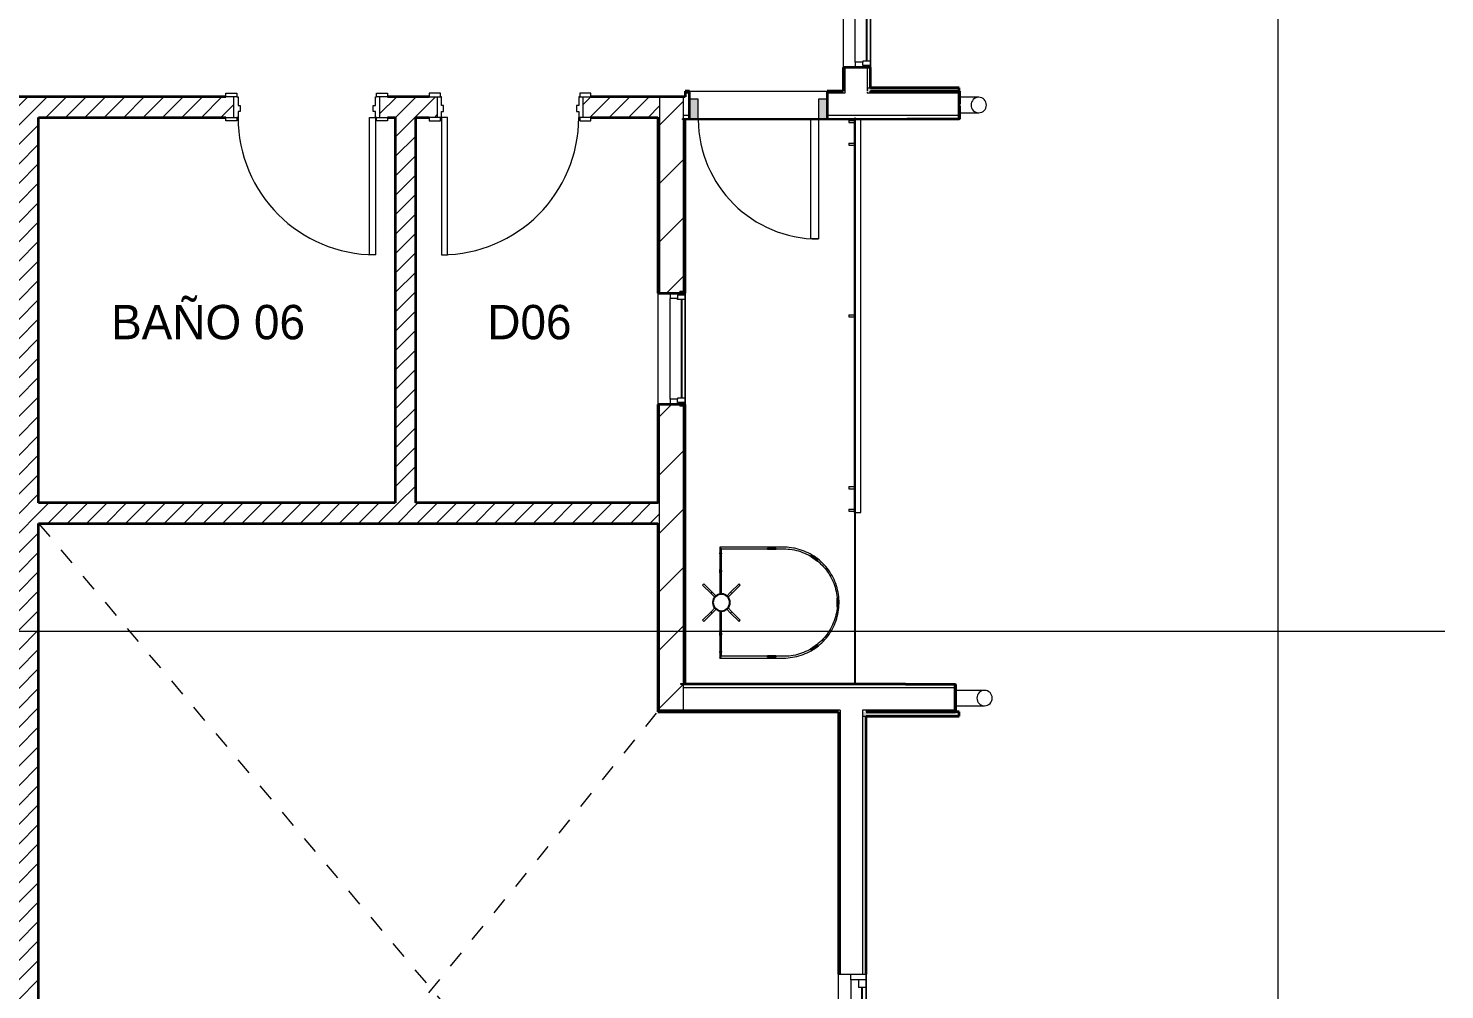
# Model space of a CAD drawing. Header units: metres. Extents: x -3 to 175, y -5 to 18.
# Drawn here: x 158.76 to 167.01, y 3.84 to 9.44 of the extents above; entities that cross this region are included whole.
import ezdxf

# ---------------------------------------------------------------- set-up
doc = ezdxf.new("R2010")
doc.units = ezdxf.units.M
doc.linetypes.add('Demolished', pattern=[0.0048, 0.0032, -0.0016])
for name, color, linetype, lineweight in [('A-DETL-DEMO', 7, 'Demolished', 9), ('A-DOOR', 7, 'Continuous', 9), ('A-DOOR-FRAM', 7, 'Continuous', 18), ('A-FLOR-HRAL', 7, 'Continuous', 9), ('A-GENM', 7, 'Continuous', 9), ('A-GLAZ', 7, 'Continuous', 9), ('A-WALL', 7, 'Continuous', 9), ('A-WALL-PATT', 7, 'Continuous', 35), ('G-ANNO-SYMB', 7, 'Continuous', 9), ('G-ANNO-TEXT', 7, 'Continuous', 9), ('I-WALL', 7, 'Continuous', 9), ('P-PIPE', 7, 'Continuous', 9)]:
    doc.layers.add(name, color=color, linetype=linetype, lineweight=lineweight)
doc.styles.add('Century Gothic_1', font='GOTHIC.TTF', dxfattribs={"height": 0.2})
pattern_1 = [(45, (150.84138, 0), (-0.05656854, 0.05656854), [])]

# ---------------------------------------------------------------- blocks, each defined once
blk = doc.blocks.new('M_Corniza Generica - Blanco-2489516-N-Hab-02')
at = {"layer": 'A-GENM', "true_color": 0xc0c0c0}
blk.add_hatch(color=9, dxfattribs=at).paths.add_polyline_path([(13.3434, 8.915), (13.3428, 8.995), (13.3434, 9.0046), (13.3434, 9.075), (13.3384, 9.075), (13.3384, 8.915)])
at = {"layer": 'A-GENM', "lineweight": 25}
for p, q in [((13.3434, 9.075), (13.3384, 9.075)), ((13.3384, 9.075), (13.3384, 8.915)), ((13.3434, 9.0001), (13.3434, 9.075)), ((13.3384, 8.915), (13.3434, 8.915)), ((13.3434, 8.915), (13.3434, 8.9898))]:
    blk.add_line(p, q, dxfattribs=at)
blk = doc.blocks.new('M_Corniza Generica - Blanco-V223-N-Hab-02')
at = {"layer": 'A-GENM', "true_color": 0xc0c0c0}
blk.add_hatch(color=9, dxfattribs=at).paths.add_polyline_path([(13.3204, 5.4605), (13.3204, 5.6205), (13.3154, 5.6205), (13.3154, 5.4605)])
at = {"layer": 'A-GENM', "lineweight": 25}
for p, q in [((13.3204, 5.6205), (13.3154, 5.6205)), ((13.3154, 5.6205), (13.3154, 5.4605)), ((13.3204, 5.4605), (13.3204, 5.6205)), ((13.3154, 5.4605), (13.3204, 5.4605))]:
    blk.add_line(p, q, dxfattribs=at)
blk = doc.blocks.new('Railing - 50 x 12mm-2506619-N-Hab-02')
at = {"layer": 'A-FLOR-HRAL'}
for p, q in [((-0.025, -0.006), (-0.025, 0.006)), ((-0.025, 0.006), (0.005, 0.006)), ((-0.025, -0.006), (0.005, -0.006))]:
    blk.add_line(p, q, dxfattribs=at)
blk = doc.blocks.new('Railing - 50 x 12mm-V225-N-Hab-02')
at = {"layer": 'A-FLOR-HRAL'}
for p, q in [((-0.025, -0.006), (-0.025, 0.006)), ((-0.025, 0.006), (0.005, 0.006)), ((-0.025, -0.006), (0.005, -0.006))]:
    blk.add_line(p, q, dxfattribs=at)
blk = doc.blocks.new('Railing - 50 x 12mm-V226-N-Hab-02')
at = {"layer": 'A-FLOR-HRAL'}
for p, q in [((-0.025, -0.006), (-0.025, 0.006)), ((-0.025, 0.006), (0.005, 0.006)), ((-0.025, -0.006), (0.005, -0.006))]:
    blk.add_line(p, q, dxfattribs=at)
blk = doc.blocks.new('Railing - Railing-2506528-N-Hab-02')
at = {"layer": 'A-FLOR-HRAL'}
for p, q in [((12.7259, 8.91), (12.7259, 6.6224)), ((12.7659, 6.6224), (12.7659, 8.91)), ((12.7259, 6.6224), (12.7284, 6.6224)), ((12.7333, 6.6224), (12.7659, 6.6224))]:
    blk.add_line(p, q, dxfattribs=at)
at = {"extrusion": (0, 0, -1), "zscale": -1, "rotation": 180}
for name, p in [('Railing - 50 x 12mm-V225-N-Hab-02', (-12.7209, 8.8985)), ('Railing - 50 x 12mm-V225-N-Hab-02', (-12.7209, 8.7667)), ('Railing - 50 x 12mm-V225-N-Hab-02', (-12.7209, 7.7667)), ('Railing - 50 x 12mm-V226-N-Hab-02', (-12.7209, 6.7667)), ('Railing - 50 x 12mm-2506619-N-Hab-02', (-12.7209, 6.6349))]:
    blk.add_blockref(name, p, dxfattribs=at)
blk = doc.blocks.new('M_Corniza Generica - Blanco-2505425-N-Hab-02')
at = {"layer": 'A-GENM'}
for p, q in [((12.7335, 8.9189), (12.7285, 8.9189)), ((12.7285, 8.9189), (12.7285, 8.915)), ((12.7335, 8.915), (12.7335, 8.9189)), ((12.7285, 8.91), (12.7285, 5.6289)), ((12.7335, 5.6289), (12.7335, 8.91)), ((12.7285, 5.6289), (12.7335, 5.6289))]:
    blk.add_line(p, q, dxfattribs=at)
blk = doc.blocks.new('M_Corniza Generica - Blanco-2509240-N-Hab-02')
at = {"layer": 'A-GENM'}
for p, q in [((11.7168, 5.621), (11.7168, 5.626)), ((11.7168, 5.626), (11.7324, 5.626)), ((11.7324, 5.621), (11.7168, 5.621)), ((11.7324, 5.626), (11.7324, 5.621)), ((13.0253, 5.626), (11.7324, 5.626)), ((11.7324, 5.621), (13.0253, 5.621)), ((13.0253, 5.621), (13.0253, 5.626))]:
    blk.add_line(p, q, dxfattribs=at)
blk = doc.blocks.new('M_Corniza Generica - Blanco-V227-N-Hab-02')
at = {"layer": 'A-GENM'}
for p, q in [((11.7261, 8.91), (11.7261, 8.915)), ((11.7418, 8.915), (11.7261, 8.915)), ((13.0346, 8.915), (11.7418, 8.915)), ((11.7418, 8.915), (11.7418, 8.91)), ((13.0346, 8.91), (13.0346, 8.915)), ((11.7418, 8.91), (11.7261, 8.91)), ((11.7418, 8.91), (13.0346, 8.91))]:
    blk.add_line(p, q, dxfattribs=at)
blk = doc.blocks.new('M_Ventana Ponton - 650 x 1500 mm-2529117-N-Hab-02')
at = {"layer": 'A-GLAZ'}
for p, q in [((0.325, 0.08), (-0.325, 0.08)), ((-0.29325, 0.0089), (0.29325, 0.0089)), ((-0.325, -0.08), (0.325, -0.08)), ((0.2869, -0.08), (-0.2869, -0.08))]:
    blk.add_line(p, q, dxfattribs=at)
at = {"layer": 'A-GLAZ', "lineweight": 18}
for p, q in [((-0.29325, 0.0089), (-0.325, 0.0089)), ((-0.29325, -0.03555), (-0.29325, 0.0089)), ((0.325, 0.0089), (0.29325, 0.0089)), ((0.29325, -0.03555), (0.29325, 0.0089)), ((-0.2869, -0.08), (-0.325, -0.08)), ((-0.3123, -0.08), (-0.3123, -0.03555)), ((-0.3123, -0.03555), (-0.29325, -0.03555)), ((-0.2869, -0.03555), (-0.29325, -0.03555)), ((-0.2869, -0.08), (-0.2869, -0.03555)), ((0.2869, -0.03555), (0.29325, -0.03555)), ((0.2869, -0.08), (0.2869, -0.03555)), ((0.325, -0.08), (0.2869, -0.08)), ((0.3123, -0.03555), (0.29325, -0.03555)), ((0.3123, -0.08), (0.3123, -0.03555))]:
    blk.add_line(p, q, dxfattribs=at)
at = {"layer": 'A-GLAZ', "lineweight": 25}
blk.add_line((0.2869, -0.057775), (-0.2869, -0.057775), dxfattribs=at)
blk = doc.blocks.new('M_Window-Double-Hung-Double - 1500 x 1800-2536811-N-Hab-02')
at = {"layer": 'A-GLAZ'}
for p, q in [((-0.75, 0.08), (0.75, 0.08)), ((0.7182, 0.0089), (-0.7183, 0.0089)), ((0.75, -0.08), (-0.75, -0.08)), ((-0.6738, -0.08), (-0.0302, -0.08)), ((0.0302, -0.08), (0.6738, -0.08))]:
    blk.add_line(p, q, dxfattribs=at)
at = {"layer": 'A-GLAZ', "lineweight": 18}
for p, q in [((-0.75, -0.08), (-0.75, 0.08)), ((-0.75, 0.0089), (-0.7183, 0.0089)), ((-0.7183, -0.08), (-0.7183, 0.0089)), ((0.7182, 0.0089), (0.75, 0.0089)), ((0.7182, -0.08), (0.7182, 0.0089)), ((0.75, 0.08), (0.75, -0.08)), ((-0.75, -0.08), (-0.6738, -0.08)), ((-0.7183, -0.0356), (-0.6738, -0.0356)), ((-0.6738, -0.08), (-0.6738, -0.0356)), ((0.0302, -0.0356), (-0.0302, -0.0356)), ((-0.0302, -0.0356), (-0.0302, -0.08)), ((-0.0302, -0.08), (0.0302, -0.08)), ((0.0302, -0.08), (0.0302, -0.0356)), ((0.6738, -0.08), (0.6738, -0.0356)), ((0.7182, -0.0356), (0.6738, -0.0356)), ((0.6738, -0.08), (0.75, -0.08))]:
    blk.add_line(p, q, dxfattribs=at)
at = {"layer": 'A-GLAZ', "lineweight": 25}
for p, q in [((-0.6738, -0.0578), (-0.0302, -0.0578)), ((0.0302, -0.0578), (0.6738, -0.0578))]:
    blk.add_line(p, q, dxfattribs=at)
blk = doc.blocks.new('M_Ventana Ponton - 650 x 1500 mm-2539930-N-Hab-02')
at = {"layer": 'A-GLAZ'}
for p, q in [((0.325, 0.08), (-0.325, 0.08)), ((-0.29325, 0.0089), (0.29325, 0.0089)), ((-0.325, -0.08), (0.325, -0.08)), ((0.2869, -0.08), (-0.2869, -0.08))]:
    blk.add_line(p, q, dxfattribs=at)
at = {"layer": 'A-GLAZ', "lineweight": 18}
for p, q in [((-0.29325, 0.0089), (-0.325, 0.0089)), ((-0.29325, -0.03555), (-0.29325, 0.0089)), ((0.325, 0.0089), (0.29325, 0.0089)), ((0.29325, -0.03555), (0.29325, 0.0089)), ((-0.2869, -0.08), (-0.325, -0.08)), ((-0.3123, -0.08), (-0.3123, -0.03555)), ((-0.3123, -0.03555), (-0.29325, -0.03555)), ((-0.2869, -0.03555), (-0.29325, -0.03555)), ((-0.2869, -0.08), (-0.2869, -0.03555)), ((0.2869, -0.03555), (0.29325, -0.03555)), ((0.2869, -0.08), (0.2869, -0.03555)), ((0.325, -0.08), (0.2869, -0.08)), ((0.3123, -0.03555), (0.29325, -0.03555)), ((0.3123, -0.08), (0.3123, -0.03555))]:
    blk.add_line(p, q, dxfattribs=at)
at = {"layer": 'A-GLAZ', "lineweight": 25}
blk.add_line((0.2869, -0.057775), (-0.2869, -0.057775), dxfattribs=at)
blk = doc.blocks.new('FCA_N_Puerta de alumnio_Banos - FCA_N_Puerta de aluminio_700 X 1900 mm-2586110-N-Hab-02')
at = {"layer": 'A-DOOR', "true_color": 0xc0c0c0}
h = blk.add_hatch(color=9, dxfattribs=at)
h.paths.add_polyline_path([(-0.4008, 0.08), (-0.4008, -0.0343), (-0.35, -0.0343), (-0.35, 0.08), (-0.36193, 0.08)])
h.paths.add_polyline_path([(0.4008, 0.08), (0.35, 0.08), (0.35, -0.0343), (0.4008, -0.0343), (0.4008, 0.06)])
at = {"layer": 'A-DOOR', "lineweight": 18}
for p, q in [((-0.35, 0.78), (-0.30555, 0.78)), ((-0.35, 0.085), (-0.35, 0.78)), ((-0.30555, 0.78), (-0.30555, 0.085))]:
    blk.add_line(p, q, dxfattribs=at)
at = {"layer": 'A-DOOR'}
blk.add_arc((-0.35, 0.08), 0.7, 0.410943, 90, dxfattribs=at)
at = {"layer": 'A-DOOR-FRAM'}
for p, q in [((-0.35, -0.0343), (-0.35, 0.08)), ((0.35, 0.08), (0.35, -0.0343)), ((-0.4008, -0.0343), (-0.35, -0.0343)), ((0.35, -0.0343), (0.4008, -0.0343))]:
    blk.add_line(p, q, dxfattribs=at)
blk = doc.blocks.new('M_Escalera acceso cubierta - M_Escalera acceso cubierta-2778226-N-Hab-02')
at = {"layer": 'A-GENM'}
for p, q in [((-0.1025, 0.1095), (-0.1095, 0.1025)), ((-0.0607, 0.0536), (-0.1095, 0.1025)), ((-0.1025, 0.1095), (-0.0536, 0.0607)), ((0.0536, 0.0607), (0.1025, 0.1095)), ((0.1095, 0.1025), (0.0607, 0.0536)), ((0.1095, 0.1025), (0.1025, 0.1095)), ((-0.1839, 0.01), (-0.3228, 0.01)), ((-0.3228, 0.01), (-0.3228, -0.3624)), ((-0.1839, 0.01), (-0.2667, 0.01)), ((-0.0493, 0.01), (-0.183, 0.01)), ((-0.0607, 0.0536), (-0.0536, 0.0607)), ((-0.0384, 0.0313), (-0.0607, 0.0536)), ((-0.0536, 0.0607), (-0.0313, 0.0384)), ((-0.0313, 0.0384), (-0.0384, 0.0313)), ((0.0313, 0.0384), (0.0536, 0.0607)), ((0.0384, 0.0313), (0.0313, 0.0384)), ((0.0607, 0.0536), (0.0384, 0.0313)), ((0.183, 0.01), (0.0493, 0.01)), ((0.0536, 0.0607), (0.0607, 0.0536)), ((0.2667, 0.01), (0.1839, 0.01)), ((0.3228, 0.01), (0.1839, 0.01)), ((0.3228, -0.3624), (0.3228, 0.01)), ((-0.3128, 0), (-0.1839, 0)), ((-0.3128, -0.2676), (-0.3128, 0)), ((-0.2667, 0), (-0.1839, 0)), ((-0.183, 0), (-0.0493, 0)), ((-0.1095, -0.1025), (-0.0607, -0.0536)), ((-0.0536, -0.0607), (-0.1025, -0.1095)), ((-0.0607, -0.0536), (-0.0384, -0.0313)), ((-0.0536, -0.0607), (-0.0607, -0.0536)), ((-0.0313, -0.0384), (-0.0536, -0.0607)), ((-0.0384, -0.0313), (-0.0313, -0.0384)), ((0.0313, -0.0384), (0.0384, -0.0313)), ((0.0536, -0.0607), (0.0313, -0.0384)), ((0.0384, -0.0313), (0.0607, -0.0536)), ((0.0493, 0), (0.183, 0)), ((0.0607, -0.0536), (0.0536, -0.0607)), ((0.1025, -0.1095), (0.0536, -0.0607)), ((0.0607, -0.0536), (0.1095, -0.1025)), ((0.1839, 0), (0.2667, 0)), ((0.1839, 0), (0.3128, 0)), ((0.3128, 0), (0.3128, -0.2676)), ((-0.1095, -0.1025), (-0.1025, -0.1095)), ((0.1025, -0.1095), (0.1095, -0.1025)), ((-0.3128, -0.3624), (-0.3128, -0.3176)), ((0.3128, -0.3176), (0.3128, -0.3624)), ((0.1203, -0.6511), (0.1191, -0.6516)), ((0.1203, -0.6511), (0.1191, -0.6516)), ((0.1203, -0.6511), (0.1191, -0.6516)), ((0.1203, -0.6511), (0.1191, -0.6516))]:
    blk.add_line(p, q, dxfattribs=at)
at = {"layer": 'A-GENM', "lineweight": 25}
for p, q in [((-0.3178, -0.2676), (-0.3178, -0.3176)), ((-0.3128, -0.2676), (-0.3178, -0.2676)), ((-0.3178, -0.3176), (-0.3128, -0.3176)), ((-0.3128, -0.3176), (-0.3128, -0.2676)), ((0.3178, -0.2676), (0.3128, -0.2676)), ((0.3128, -0.2676), (0.3128, -0.3176)), ((0.3128, -0.3176), (0.3178, -0.3176)), ((0.3178, -0.3176), (0.3178, -0.2676)), ((-0.2708, -0.5181), (-0.2749, -0.521)), ((-0.2749, -0.521), (-0.2463, -0.5621)), ((-0.2422, -0.5592), (-0.2708, -0.5181)), ((-0.2463, -0.5621), (-0.2422, -0.5592)), ((0.2708, -0.5181), (0.2422, -0.5592)), ((0.2422, -0.5592), (0.2463, -0.5621)), ((0.2463, -0.5621), (0.2749, -0.521)), ((0.2749, -0.521), (0.2708, -0.5181)), ((0.025, -0.6744), (-0.025, -0.6744)), ((-0.025, -0.6744), (-0.025, -0.6794)), ((-0.025, -0.6794), (0.025, -0.6794)), ((0.025, -0.6794), (0.025, -0.6744))]:
    blk.add_line(p, q, dxfattribs=at)
at = {"layer": 'A-GENM', "flags": 128}
for points in [[(-0.2912, 0.005), (-0.2912, 0.0052), (-0.2912, 0.0054), (-0.2912, 0.0056), (-0.2912, 0.0058), (-0.2911, 0.006), (-0.2911, 0.0062), (-0.291, 0.0064), (-0.291, 0.0066), (-0.2909, 0.0068), (-0.2908, 0.0069), (-0.2908, 0.0071), (-0.2907, 0.0073), (-0.2906, 0.0075), (-0.2905, 0.0077), (-0.2904, 0.0078), (-0.2903, 0.008), (-0.2901, 0.0081), (-0.29, 0.0083), (-0.2899, 0.0084), (-0.2897, 0.0086), (-0.2896, 0.0087), (-0.2894, 0.0089), (-0.2893, 0.009), (-0.2891, 0.0091), (-0.2889, 0.0092), (-0.2888, 0.0093), (-0.2886, 0.0094), (-0.2884, 0.0095), (-0.2882, 0.0096), (-0.2881, 0.0097), (-0.2879, 0.0097), (-0.2877, 0.0098), (-0.2875, 0.0098), (-0.2873, 0.0099), (-0.2871, 0.0099), (-0.2869, 0.01), (-0.2867, 0.01), (-0.2865, 0.01), (-0.2863, 0.01), (-0.2862, 0.01)], [(-0.2862, 0), (-0.2864, 0), (-0.2866, 0), (-0.2868, 0), (-0.287, 0.0001), (-0.2872, 0.0001), (-0.2874, 0.0001), (-0.2876, 0.0002), (-0.2878, 0.0003), (-0.288, 0.0003), (-0.2882, 0.0004), (-0.2884, 0.0005), (-0.2886, 0.0006), (-0.2887, 0.0007), (-0.2889, 0.0008), (-0.2891, 0.0009), (-0.2892, 0.001), (-0.2894, 0.0011), (-0.2895, 0.0012), (-0.2897, 0.0014), (-0.2898, 0.0015), (-0.29, 0.0017), (-0.2901, 0.0018), (-0.2902, 0.002), (-0.2903, 0.0021), (-0.2904, 0.0023), (-0.2906, 0.0025), (-0.2907, 0.0026), (-0.2907, 0.0028), (-0.2908, 0.003), (-0.2909, 0.0032), (-0.291, 0.0034), (-0.291, 0.0036), (-0.2911, 0.0038), (-0.2911, 0.004), (-0.2912, 0.0042), (-0.2912, 0.0043), (-0.2912, 0.0045), (-0.2912, 0.0047), (-0.2912, 0.0049), (-0.2912, 0.005)], [(-0.2667, 0.01), (-0.2675, 0.01), (-0.2683, 0.01), (-0.269, 0.01), (-0.2698, 0.01), (-0.2706, 0.01), (-0.2713, 0.01), (-0.2721, 0.01), (-0.2728, 0.01), (-0.2736, 0.01), (-0.2743, 0.01), (-0.275, 0.01), (-0.2757, 0.01), (-0.2764, 0.01), (-0.2771, 0.01), (-0.2777, 0.01), (-0.2784, 0.01), (-0.279, 0.01), (-0.2796, 0.01), (-0.2802, 0.01), (-0.2807, 0.01), (-0.2813, 0.01), (-0.2818, 0.01), (-0.2822, 0.01), (-0.2827, 0.01), (-0.2831, 0.01), (-0.2836, 0.01), (-0.2839, 0.01), (-0.2843, 0.01), (-0.2846, 0.01), (-0.2849, 0.01), (-0.2852, 0.01), (-0.2854, 0.01), (-0.2856, 0.01), (-0.2858, 0.01), (-0.286, 0.01), (-0.2861, 0.01), (-0.2862, 0.01), (-0.2862, 0.01), (-0.2862, 0.01)], [(-0.2862, 0.01), (-0.2862, 0.01), (-0.2862, 0.01), (-0.2861, 0.01), (-0.286, 0.01), (-0.2859, 0.01), (-0.2857, 0.01), (-0.2855, 0.01), (-0.2852, 0.01), (-0.285, 0.01), (-0.2847, 0.01), (-0.2844, 0.01)], [(0.2862, 0.01), (0.2862, 0.01), (0.2862, 0.01), (0.2861, 0.01), (0.286, 0.01), (0.2859, 0.01), (0.2857, 0.01), (0.2855, 0.01), (0.2852, 0.01), (0.285, 0.01), (0.2847, 0.01), (0.2844, 0.01), (0.284, 0.01), (0.2837, 0.01), (0.2833, 0.01), (0.2828, 0.01), (0.2824, 0.01), (0.2819, 0.01), (0.2814, 0.01), (0.2809, 0.01), (0.2803, 0.01), (0.2797, 0.01), (0.2791, 0.01), (0.2785, 0.01), (0.2779, 0.01), (0.2773, 0.01), (0.2766, 0.01), (0.2759, 0.01), (0.2752, 0.01), (0.2745, 0.01), (0.2738, 0.01), (0.273, 0.01), (0.2723, 0.01), (0.2715, 0.01), (0.2708, 0.01), (0.27, 0.01), (0.2692, 0.01), (0.2685, 0.01), (0.2677, 0.01), (0.2669, 0.01), (0.2667, 0.01)], [(0.2846, 0.01), (0.2849, 0.01), (0.2852, 0.01), (0.2854, 0.01), (0.2856, 0.01), (0.2858, 0.01), (0.286, 0.01), (0.2861, 0.01), (0.2862, 0.01), (0.2862, 0.01), (0.2862, 0.01)], [(0.2862, 0.01), (0.2864, 0.01), (0.2866, 0.01), (0.2868, 0.01), (0.287, 0.0099), (0.2872, 0.0099), (0.2874, 0.0099), (0.2876, 0.0098), (0.2878, 0.0097), (0.288, 0.0097), (0.2882, 0.0096), (0.2884, 0.0095), (0.2886, 0.0094), (0.2887, 0.0093), (0.2889, 0.0092), (0.2891, 0.0091), (0.2892, 0.009), (0.2894, 0.0089), (0.2895, 0.0088), (0.2897, 0.0086), (0.2898, 0.0085), (0.29, 0.0083), (0.2901, 0.0082), (0.2902, 0.008), (0.2903, 0.0079), (0.2904, 0.0077), (0.2906, 0.0075), (0.2907, 0.0074), (0.2907, 0.0072), (0.2908, 0.007), (0.2909, 0.0068), (0.291, 0.0066), (0.291, 0.0064), (0.2911, 0.0062), (0.2911, 0.006), (0.2912, 0.0058), (0.2912, 0.0057), (0.2912, 0.0055), (0.2912, 0.0053), (0.2912, 0.0051), (0.2912, 0.005)], [(0.2912, 0.005), (0.2912, 0.0048), (0.2912, 0.0046), (0.2912, 0.0044), (0.2912, 0.0042), (0.2911, 0.004), (0.2911, 0.0038), (0.291, 0.0036), (0.291, 0.0034), (0.2909, 0.0032), (0.2908, 0.0031), (0.2908, 0.0029), (0.2907, 0.0027), (0.2906, 0.0025), (0.2905, 0.0023), (0.2904, 0.0022), (0.2903, 0.002), (0.2901, 0.0019), (0.29, 0.0017), (0.2899, 0.0016), (0.2897, 0.0014), (0.2896, 0.0013), (0.2894, 0.0011), (0.2893, 0.001), (0.2891, 0.0009), (0.2889, 0.0008), (0.2888, 0.0007), (0.2886, 0.0006), (0.2884, 0.0005), (0.2882, 0.0004), (0.2881, 0.0003), (0.2879, 0.0003), (0.2877, 0.0002), (0.2875, 0.0002), (0.2873, 0.0001), (0.2871, 0.0001), (0.2869, 0), (0.2867, 0), (0.2865, 0), (0.2863, 0), (0.2862, 0)], [(-0.2846, 0), (-0.2849, 0), (-0.2852, 0), (-0.2854, 0), (-0.2856, 0), (-0.2858, 0), (-0.286, 0), (-0.2861, 0), (-0.2862, 0), (-0.2862, 0), (-0.2862, 0)], [(-0.2862, 0), (-0.2862, 0), (-0.2862, 0), (-0.2861, 0), (-0.286, 0), (-0.2859, 0), (-0.2857, 0), (-0.2855, 0), (-0.2852, 0), (-0.285, 0), (-0.2847, 0), (-0.2844, 0), (-0.284, 0), (-0.2837, 0), (-0.2833, 0), (-0.2828, 0), (-0.2824, 0), (-0.2819, 0), (-0.2814, 0), (-0.2809, 0), (-0.2803, 0), (-0.2797, 0), (-0.2791, 0), (-0.2785, 0), (-0.2779, 0), (-0.2773, 0), (-0.2766, 0), (-0.2759, 0), (-0.2752, 0), (-0.2745, 0), (-0.2738, 0), (-0.273, 0), (-0.2723, 0), (-0.2715, 0), (-0.2708, 0), (-0.27, 0), (-0.2692, 0), (-0.2685, 0), (-0.2677, 0), (-0.2669, 0), (-0.2667, 0)], [(0.2667, 0), (0.2675, 0), (0.2683, 0), (0.269, 0), (0.2698, 0), (0.2706, 0), (0.2713, 0), (0.2721, 0), (0.2728, 0), (0.2736, 0), (0.2743, 0), (0.275, 0), (0.2757, 0), (0.2764, 0), (0.2771, 0), (0.2777, 0), (0.2784, 0), (0.279, 0), (0.2796, 0), (0.2802, 0), (0.2807, 0), (0.2813, 0), (0.2818, 0), (0.2822, 0), (0.2827, 0), (0.2831, 0), (0.2836, 0), (0.2839, 0), (0.2843, 0), (0.2846, 0), (0.2849, 0), (0.2852, 0), (0.2854, 0), (0.2856, 0), (0.2858, 0), (0.286, 0), (0.2861, 0), (0.2862, 0), (0.2862, 0), (0.2862, 0)], [(0.2862, 0), (0.2862, 0), (0.2862, 0), (0.2861, 0), (0.286, 0), (0.2859, 0), (0.2857, 0), (0.2855, 0), (0.2852, 0), (0.285, 0), (0.2847, 0), (0.2844, 0)], [(-0.3228, -0.3624), (-0.3226, -0.3753), (-0.3218, -0.3882), (-0.3205, -0.401), (-0.3187, -0.4138), (-0.3164, -0.4265), (-0.3136, -0.4391), (-0.3102, -0.4516), (-0.3064, -0.4639), (-0.3021, -0.4761), (-0.2973, -0.4881), (-0.2921, -0.4999), (-0.2863, -0.5115), (-0.2802, -0.5228), (-0.2735, -0.5339), (-0.2687, -0.5412)], [(-0.3228, -0.3624), (-0.3226, -0.3753), (-0.3218, -0.3882), (-0.3205, -0.401), (-0.3187, -0.4138), (-0.3164, -0.4265), (-0.3136, -0.4391), (-0.3102, -0.4516), (-0.3064, -0.4639), (-0.3021, -0.4761), (-0.2973, -0.4881), (-0.2921, -0.4999), (-0.2863, -0.5115), (-0.2802, -0.5228), (-0.2735, -0.5339), (-0.2687, -0.5412)], [(-0.3228, -0.3624), (-0.3226, -0.3753), (-0.3218, -0.3882), (-0.3205, -0.401), (-0.3187, -0.4138), (-0.3164, -0.4265), (-0.3136, -0.4391), (-0.3102, -0.4516), (-0.3064, -0.4639), (-0.3021, -0.4761), (-0.2973, -0.4881), (-0.2921, -0.4999), (-0.2863, -0.5115), (-0.2802, -0.5228), (-0.2735, -0.5339), (-0.2687, -0.5412)], [(-0.3228, -0.3624), (-0.3226, -0.3753), (-0.3218, -0.3882), (-0.3205, -0.401), (-0.3187, -0.4138), (-0.3164, -0.4265), (-0.3136, -0.4391), (-0.3102, -0.4516), (-0.3064, -0.4639), (-0.3021, -0.4761), (-0.2973, -0.4881), (-0.2921, -0.4999), (-0.2863, -0.5115), (-0.2802, -0.5228), (-0.2735, -0.5339), (-0.2687, -0.5412)], [(-0.3228, -0.3624), (-0.3226, -0.3753), (-0.3218, -0.3882), (-0.3205, -0.401), (-0.3187, -0.4138), (-0.3164, -0.4265), (-0.3136, -0.4391), (-0.3102, -0.4516), (-0.3064, -0.4639), (-0.3021, -0.4761), (-0.2973, -0.4881), (-0.2921, -0.4999), (-0.2863, -0.5115), (-0.2802, -0.5228), (-0.2735, -0.5339), (-0.2664, -0.5447), (-0.2589, -0.5552), (-0.251, -0.5654), (-0.2427, -0.5753), (-0.234, -0.5848), (-0.2249, -0.594), (-0.2155, -0.6028), (-0.2057, -0.6112), (-0.1956, -0.6192), (-0.1851, -0.6269), (-0.1744, -0.634), (-0.1634, -0.6408), (-0.1522, -0.6471), (-0.1406, -0.653), (-0.1289, -0.6584), (-0.117, -0.6633), (-0.1049, -0.6677), (-0.0926, -0.6717), (-0.0801, -0.6751), (-0.0675, -0.6781), (-0.0549, -0.6805), (-0.0421, -0.6825), (-0.0293, -0.6839), (-0.0164, -0.6848), (-0.0035, -0.6852), (0.0094, -0.6851), (0.0223, -0.6844), (0.0352, -0.6833), (0.048, -0.6816), (0.0607, -0.6795), (0.0733, -0.6768), (0.0859, -0.6736), (0.0982, -0.6699), (0.1105, -0.6657), (0.1225, -0.6611), (0.1343, -0.6559), (0.146, -0.6503), (0.1574, -0.6443), (0.1685, -0.6377), (0.1794, -0.6308), (0.19, -0.6234), (0.2003, -0.6156), (0.2102, -0.6074), (0.2199, -0.5988), (0.2291, -0.5898), (0.238, -0.5805), (0.2466, -0.5708), (0.2547, -0.5607), (0.2624, -0.5504), (0.2697, -0.5397), (0.2766, -0.5288), (0.2831, -0.5176), (0.289, -0.5062), (0.2946, -0.4945), (0.2996, -0.4826), (0.3042, -0.4705), (0.3083, -0.4583), (0.3118, -0.4459), (0.3149, -0.4333), (0.3175, -0.4207), (0.3196, -0.408), (0.3212, -0.3951), (0.3222, -0.3823), (0.3227, -0.3694), (0.3228, -0.3624)], [(-0.2711, -0.5184), (-0.2743, -0.5128), (-0.2801, -0.5017), (-0.2854, -0.4904), (-0.2903, -0.4789), (-0.2947, -0.4672), (-0.2987, -0.4553), (-0.3022, -0.4433), (-0.3052, -0.4312), (-0.3077, -0.4189), (-0.3097, -0.4065), (-0.3112, -0.3941), (-0.3122, -0.3817), (-0.3127, -0.3692), (-0.3128, -0.3624)], [(0.3128, -0.3624), (0.3126, -0.3749), (0.3118, -0.3874), (0.3106, -0.3998), (0.3088, -0.4122), (0.3066, -0.4245), (0.3039, -0.4368), (0.3006, -0.4488), (0.2969, -0.4608), (0.2928, -0.4726), (0.2881, -0.4842), (0.283, -0.4956), (0.2775, -0.5069), (0.2715, -0.5178)], [(0.3167, -0.4248), (0.3175, -0.4207), (0.3196, -0.408), (0.3212, -0.3951), (0.3222, -0.3823), (0.3227, -0.3694), (0.3228, -0.3624)], [(0.3167, -0.4248), (0.3175, -0.4207), (0.3196, -0.408), (0.3212, -0.3951), (0.3222, -0.3823), (0.3227, -0.3694), (0.3228, -0.3624)], [(0.3167, -0.4248), (0.3175, -0.4207), (0.3196, -0.408), (0.3212, -0.3951), (0.3222, -0.3823), (0.3227, -0.3694), (0.3228, -0.3624)], [(0.3167, -0.4248), (0.3175, -0.4207), (0.3196, -0.408), (0.3212, -0.3951), (0.3222, -0.3823), (0.3227, -0.3694), (0.3228, -0.3624)], [(0.1798, -0.6305), (0.19, -0.6234), (0.2003, -0.6156), (0.2102, -0.6074), (0.2199, -0.5988), (0.2291, -0.5898), (0.238, -0.5805), (0.2466, -0.5708), (0.2547, -0.5607), (0.2624, -0.5504), (0.2697, -0.5397), (0.2766, -0.5288), (0.2831, -0.5176), (0.289, -0.5062), (0.2946, -0.4945), (0.298, -0.4864)], [(0.1798, -0.6305), (0.19, -0.6234), (0.2003, -0.6156), (0.2102, -0.6074), (0.2199, -0.5988), (0.2291, -0.5898), (0.238, -0.5805), (0.2466, -0.5708), (0.2547, -0.5607), (0.2624, -0.5504), (0.2697, -0.5397), (0.2766, -0.5288), (0.2831, -0.5176), (0.289, -0.5062), (0.2946, -0.4945), (0.298, -0.4864)], [(0.1798, -0.6305), (0.19, -0.6234), (0.2003, -0.6156), (0.2102, -0.6074), (0.2199, -0.5988), (0.2291, -0.5898), (0.238, -0.5805), (0.2466, -0.5708), (0.2547, -0.5607), (0.2624, -0.5504), (0.2697, -0.5397), (0.2766, -0.5288), (0.2831, -0.5176), (0.289, -0.5062), (0.2946, -0.4945), (0.298, -0.4864)], [(0.1798, -0.6305), (0.19, -0.6234), (0.2003, -0.6156), (0.2102, -0.6074), (0.2199, -0.5988), (0.2291, -0.5898), (0.238, -0.5805), (0.2466, -0.5708), (0.2547, -0.5607), (0.2624, -0.5504), (0.2697, -0.5397), (0.2766, -0.5288), (0.2831, -0.5176), (0.289, -0.5062), (0.2946, -0.4945), (0.298, -0.4864)], [(0.2983, -0.4856), (0.2996, -0.4826), (0.3042, -0.4705), (0.3083, -0.4583), (0.3118, -0.4459), (0.3149, -0.4333), (0.3165, -0.4258)], [(0.2983, -0.4856), (0.2996, -0.4826), (0.3042, -0.4705), (0.3083, -0.4583), (0.3118, -0.4459), (0.3149, -0.4333), (0.3165, -0.4258)], [(0.2983, -0.4856), (0.2996, -0.4826), (0.3042, -0.4705), (0.3083, -0.4583), (0.3118, -0.4459), (0.3149, -0.4333), (0.3165, -0.4258)], [(0.2983, -0.4856), (0.2996, -0.4826), (0.3042, -0.4705), (0.3083, -0.4583), (0.3118, -0.4459), (0.3149, -0.4333), (0.3165, -0.4258)], [(-0.2681, -0.5421), (-0.2664, -0.5447), (-0.2589, -0.5552), (-0.251, -0.5654), (-0.2427, -0.5753), (-0.234, -0.5848), (-0.2287, -0.5902)], [(-0.2681, -0.5421), (-0.2664, -0.5447), (-0.2589, -0.5552), (-0.251, -0.5654), (-0.2427, -0.5753), (-0.234, -0.5848), (-0.2287, -0.5902)], [(-0.2681, -0.5421), (-0.2664, -0.5447), (-0.2589, -0.5552), (-0.251, -0.5654), (-0.2427, -0.5753), (-0.234, -0.5848), (-0.2287, -0.5902)], [(-0.2681, -0.5421), (-0.2664, -0.5447), (-0.2589, -0.5552), (-0.251, -0.5654), (-0.2427, -0.5753), (-0.234, -0.5848), (-0.2287, -0.5902)], [(-0.0224, -0.6744), (-0.0341, -0.6734), (-0.0465, -0.6717), (-0.0588, -0.6696), (-0.0711, -0.667), (-0.0832, -0.664), (-0.0952, -0.6604), (-0.107, -0.6563), (-0.1187, -0.6518), (-0.1302, -0.6468), (-0.1415, -0.6414), (-0.1525, -0.6355), (-0.1633, -0.6292), (-0.1738, -0.6225), (-0.1841, -0.6153), (-0.1941, -0.6078), (-0.2037, -0.5998), (-0.213, -0.5915), (-0.222, -0.5828), (-0.2307, -0.5737), (-0.2389, -0.5643), (-0.2428, -0.5596)], [(0.2428, -0.5596), (0.2352, -0.5687), (0.2267, -0.5779), (0.2179, -0.5868), (0.2088, -0.5953), (0.1993, -0.6035), (0.1895, -0.6113), (0.1794, -0.6187), (0.169, -0.6256), (0.1584, -0.6322), (0.1474, -0.6383), (0.1363, -0.644), (0.1249, -0.6492), (0.1134, -0.654), (0.1016, -0.6583), (0.0897, -0.6621), (0.0776, -0.6654), (0.0655, -0.6683), (0.0532, -0.6707), (0.0408, -0.6725), (0.0284, -0.6739), (0.0217, -0.6744)], [(-0.2279, -0.591), (-0.2249, -0.594), (-0.2155, -0.6028), (-0.2057, -0.6112), (-0.1956, -0.6192), (-0.1851, -0.6269), (-0.1798, -0.6305)], [(-0.2279, -0.591), (-0.2249, -0.594), (-0.2155, -0.6028), (-0.2057, -0.6112), (-0.1956, -0.6192), (-0.1851, -0.6269), (-0.1798, -0.6305)], [(-0.2279, -0.591), (-0.2249, -0.594), (-0.2155, -0.6028), (-0.2057, -0.6112), (-0.1956, -0.6192), (-0.1851, -0.6269), (-0.1798, -0.6305)], [(-0.2279, -0.591), (-0.2249, -0.594), (-0.2155, -0.6028), (-0.2057, -0.6112), (-0.1956, -0.6192), (-0.1851, -0.6269), (-0.1798, -0.6305)], [(-0.1788, -0.6311), (-0.1744, -0.634), (-0.1634, -0.6408), (-0.1522, -0.6471), (-0.1406, -0.653), (-0.1289, -0.6584), (-0.124, -0.6604)], [(-0.1788, -0.6311), (-0.1744, -0.634), (-0.1634, -0.6408), (-0.1522, -0.6471), (-0.1406, -0.653), (-0.1289, -0.6584), (-0.124, -0.6604)], [(-0.1788, -0.6311), (-0.1744, -0.634), (-0.1634, -0.6408), (-0.1522, -0.6471), (-0.1406, -0.653), (-0.1289, -0.6584), (-0.124, -0.6604)], [(-0.1788, -0.6311), (-0.1744, -0.634), (-0.1634, -0.6408), (-0.1522, -0.6471), (-0.1406, -0.653), (-0.1289, -0.6584), (-0.124, -0.6604)], [(0.0005, -0.6852), (0.0094, -0.6851), (0.0223, -0.6844), (0.0352, -0.6833), (0.048, -0.6816), (0.0607, -0.6795), (0.0733, -0.6768), (0.0859, -0.6736), (0.0982, -0.6699), (0.1105, -0.6657), (0.1225, -0.6611), (0.1343, -0.6559), (0.146, -0.6503), (0.1574, -0.6443), (0.1685, -0.6377), (0.1794, -0.6308)], [(0.0005, -0.6852), (0.0094, -0.6851), (0.0223, -0.6844), (0.0352, -0.6833), (0.048, -0.6816), (0.0607, -0.6795), (0.0733, -0.6768), (0.0859, -0.6736), (0.0982, -0.6699), (0.1105, -0.6657), (0.1225, -0.6611), (0.1343, -0.6559), (0.146, -0.6503), (0.1574, -0.6443), (0.1685, -0.6377), (0.1794, -0.6308)], [(0.0005, -0.6852), (0.0094, -0.6851), (0.0223, -0.6844), (0.0352, -0.6833), (0.048, -0.6816), (0.0607, -0.6795), (0.0733, -0.6768), (0.0859, -0.6736), (0.0982, -0.6699), (0.1105, -0.6657), (0.1225, -0.6611), (0.1343, -0.6559), (0.146, -0.6503), (0.1574, -0.6443), (0.1685, -0.6377), (0.1794, -0.6308)], [(0.0005, -0.6852), (0.0094, -0.6851), (0.0223, -0.6844), (0.0352, -0.6833), (0.048, -0.6816), (0.0607, -0.6795), (0.0733, -0.6768), (0.0859, -0.6736), (0.0982, -0.6699), (0.1105, -0.6657), (0.1225, -0.6611), (0.1343, -0.6559), (0.146, -0.6503), (0.1574, -0.6443), (0.1685, -0.6377), (0.1794, -0.6308)], [(-0.123, -0.6608), (-0.117, -0.6633), (-0.1049, -0.6677), (-0.0926, -0.6717), (-0.0801, -0.6751), (-0.0675, -0.6781), (-0.0634, -0.6789)], [(-0.123, -0.6608), (-0.117, -0.6633), (-0.1049, -0.6677), (-0.0926, -0.6717), (-0.0801, -0.6751), (-0.0675, -0.6781), (-0.0634, -0.6789)], [(-0.123, -0.6608), (-0.117, -0.6633), (-0.1049, -0.6677), (-0.0926, -0.6717), (-0.0801, -0.6751), (-0.0675, -0.6781), (-0.0634, -0.6789)], [(-0.123, -0.6608), (-0.117, -0.6633), (-0.1049, -0.6677), (-0.0926, -0.6717), (-0.0801, -0.6751), (-0.0675, -0.6781), (-0.0634, -0.6789)], [(-0.0623, -0.6791), (-0.0549, -0.6805), (-0.0421, -0.6825), (-0.0293, -0.6839), (-0.0164, -0.6848), (-0.0035, -0.6852), (-0.0004, -0.6852)], [(-0.0623, -0.6791), (-0.0549, -0.6805), (-0.0421, -0.6825), (-0.0293, -0.6839), (-0.0164, -0.6848), (-0.0035, -0.6852), (-0.0004, -0.6852)], [(-0.0623, -0.6791), (-0.0549, -0.6805), (-0.0421, -0.6825), (-0.0293, -0.6839), (-0.0164, -0.6848), (-0.0035, -0.6852), (-0.0004, -0.6852)], [(-0.0623, -0.6791), (-0.0549, -0.6805), (-0.0421, -0.6825), (-0.0293, -0.6839), (-0.0164, -0.6848), (-0.0035, -0.6852), (-0.0004, -0.6852)]]:
    blk.add_lwpolyline(points, dxfattribs=at)
at = {"layer": 'A-GENM', "lineweight": 25, "flags": 128}
for points in [[(-0.173, 0.005), (-0.1731, 0.0059), (-0.1736, 0.0068), (-0.1745, 0.0076), (-0.1756, 0.0084), (-0.1769, 0.009), (-0.1785, 0.0095), (-0.1802, 0.0098), (-0.182, 0.01), (-0.1839, 0.01), (-0.1857, 0.0098), (-0.1874, 0.0095), (-0.189, 0.009), (-0.1904, 0.0084), (-0.1915, 0.0076), (-0.1923, 0.0068), (-0.1928, 0.0059), (-0.193, 0.005)], [(-0.193, 0.005), (-0.1928, 0.0041), (-0.1923, 0.0032), (-0.1915, 0.0024), (-0.1904, 0.0016), (-0.189, 0.001), (-0.1874, 0.0005), (-0.1857, 0.0002), (-0.1839, 0), (-0.182, 0), (-0.1802, 0.0002), (-0.1785, 0.0005), (-0.1769, 0.001), (-0.1756, 0.0016), (-0.1745, 0.0024), (-0.1736, 0.0032), (-0.1731, 0.0041), (-0.173, 0.005)], [(0.193, 0.005), (0.1928, 0.0059), (0.1923, 0.0068), (0.1915, 0.0076), (0.1904, 0.0084), (0.189, 0.009), (0.1874, 0.0095), (0.1857, 0.0098), (0.1839, 0.01), (0.182, 0.01), (0.1802, 0.0098), (0.1785, 0.0095), (0.1769, 0.009), (0.1756, 0.0084), (0.1745, 0.0076), (0.1736, 0.0068), (0.1731, 0.0059), (0.173, 0.005)], [(0.173, 0.005), (0.1731, 0.0041), (0.1736, 0.0032), (0.1745, 0.0024), (0.1756, 0.0016), (0.1769, 0.001), (0.1785, 0.0005), (0.1802, 0.0002), (0.182, 0), (0.1839, 0), (0.1857, 0.0002), (0.1874, 0.0005), (0.189, 0.001), (0.1904, 0.0016), (0.1915, 0.0024), (0.1923, 0.0032), (0.1928, 0.0041), (0.193, 0.005)]]:
    blk.add_lwpolyline(points, dxfattribs=at)
at = {"layer": 'A-GENM', "lineweight": 25}
for start, end in [(360, 180), (180, 360)]:
    blk.add_arc((0, 0), 0.0493, start, end, dxfattribs=at)
at = {"layer": 'A-GENM'}
for centre, start_param, end_param in [((-0.0493, 0.005), 5.433208, 6.283185), ((0.0493, 0.005), 0, 0.785398)]:
    blk.add_ellipse(centre, major_axis=(0, 0.005), ratio=0.5, start_param=start_param, end_param=end_param, dxfattribs=at)
for points in [[(-0.3228, 0.01), (-0.3228, 0.01), (-0.3227, 0.0099), (-0.3225, 0.0096), (-0.3222, 0.0093), (-0.3219, 0.009), (-0.3216, 0.0088), (-0.3213, 0.0085), (-0.3209, 0.0081), (-0.3204, 0.0076), (-0.32, 0.0072), (-0.3197, 0.0069), (-0.3194, 0.0066), (-0.3191, 0.0063), (-0.3188, 0.006), (-0.3185, 0.0057), (-0.3181, 0.0053), (-0.3178, 0.005), (-0.3175, 0.0047), (-0.3172, 0.0043), (-0.3168, 0.004), (-0.3165, 0.0037), (-0.3162, 0.0034), (-0.3159, 0.0031), (-0.3156, 0.0028), (-0.3153, 0.0025), (-0.315, 0.0022), (-0.3147, 0.0019), (-0.3144, 0.0015), (-0.3141, 0.0012), (-0.3138, 0.001), (-0.3135, 0.0007), (-0.3132, 0.0004), (-0.3129, 0.0001), (-0.3128, 0), (-0.3128, 0)], [(0.3228, 0.01), (0.3228, 0.01), (0.3227, 0.0099), (0.3225, 0.0096), (0.3222, 0.0093), (0.3219, 0.009), (0.3216, 0.0088), (0.3213, 0.0085), (0.3209, 0.0081), (0.3204, 0.0076), (0.32, 0.0072), (0.3197, 0.0069), (0.3194, 0.0066), (0.3191, 0.0063), (0.3188, 0.006), (0.3185, 0.0057), (0.3181, 0.0053), (0.3178, 0.005), (0.3175, 0.0047), (0.3172, 0.0043), (0.3168, 0.004), (0.3165, 0.0037), (0.3162, 0.0034), (0.3159, 0.0031), (0.3156, 0.0028), (0.3153, 0.0025), (0.315, 0.0022), (0.3147, 0.0019), (0.3144, 0.0015), (0.3141, 0.0012), (0.3138, 0.001), (0.3135, 0.0007), (0.3132, 0.0004), (0.3129, 0.0001), (0.3128, 0), (0.3128, 0)]]:
    blk.add_open_spline(points, degree=3, knots=[0, 0, 0, 0, 0.083333, 0.125, 0.166667, 0.208333, 0.229167, 0.25, 0.291667, 0.333333, 0.354167, 0.375, 0.395833, 0.416667, 0.4375, 0.458333, 0.479167, 0.5, 0.520833, 0.541667, 0.5625, 0.583333, 0.604167, 0.625, 0.645833, 0.666667, 0.6875, 0.708333, 0.75, 0.770833, 0.791667, 0.833333, 0.875, 0.916667, 1, 1, 1, 1], dxfattribs=at)
blk = doc.blocks.new('M_Door-Interior-Single-Flush_Panel-Wood - 800 x 2100mm-3154804-N-Hab-02')
at = {"layer": 'A-DOOR'}
for p, q in [((-0.47135, 0.083175), (-0.40635, 0.083175)), ((-0.47135, 0.063175), (-0.47135, 0.083175)), ((-0.40635, 0.083175), (-0.40635, 0.063175)), ((0.40635, 0.083175), (0.47135, 0.083175)), ((0.40635, 0.063175), (0.40635, 0.083175)), ((0.47135, 0.083175), (0.47135, 0.063175)), ((-0.40635, 0.063175), (-0.47135, 0.063175)), ((0.47135, 0.063175), (0.40635, 0.063175)), ((-0.47135, -0.056825), (-0.40635, -0.056825)), ((-0.47135, -0.076825), (-0.47135, -0.056825)), ((-0.40635, -0.076825), (-0.47135, -0.076825)), ((-0.40635, -0.056825), (-0.40635, -0.076825)), ((0.40635, -0.056825), (0.47135, -0.056825)), ((0.40635, -0.076825), (0.40635, -0.056825)), ((0.47135, -0.076825), (0.40635, -0.076825)), ((0.47135, -0.056825), (0.47135, -0.076825))]:
    blk.add_line(p, q, dxfattribs=at)
at = {"layer": 'A-DOOR', "lineweight": 18}
for p, q in [((0.365, -0.056825), (0.4, -0.056825)), ((0.365, -0.856825), (0.365, -0.056825)), ((0.4, -0.056825), (0.4, -0.856825)), ((0.4, -0.856825), (0.365, -0.856825))]:
    blk.add_line(p, q, dxfattribs=at)
at = {"layer": 'A-DOOR'}
blk.add_arc((0.4, -0.056825), 0.8, 180, 270, dxfattribs=at)
at = {"layer": 'A-DOOR-FRAM'}
for p, q in [((-0.425, -0.056825), (-0.425, 0.063175)), ((-0.40635, 0.063175), (-0.4, 0.063175)), ((-0.4, 0.063175), (-0.4, 0.0131)), ((-0.4, 0.0131), (-0.3873, 0.0131)), ((-0.3873, 0.0131), (-0.3873, -0.021825)), ((0.3873, 0.0131), (0.4, 0.0131)), ((0.3873, -0.021825), (0.3873, 0.0131)), ((0.4, 0.063175), (0.40635, 0.063175)), ((0.4, 0.0131), (0.4, 0.063175)), ((0.425, 0.063175), (0.425, -0.056825)), ((-0.4, -0.056825), (-0.40635, -0.056825)), ((-0.4, -0.021825), (-0.4, -0.056825)), ((-0.3873, -0.021825), (-0.4, -0.021825)), ((0.4, -0.021825), (0.3873, -0.021825)), ((0.4, -0.056825), (0.4, -0.021825)), ((0.40635, -0.056825), (0.4, -0.056825))]:
    blk.add_line(p, q, dxfattribs=at)
blk = doc.blocks.new('M_Door-Interior-Single-Flush_Panel-Wood - 800 x 2100mm-3153382-N-Hab-02')
at = {"layer": 'A-DOOR', "lineweight": 18}
for p, q in [((0.4, 0.856825), (0.365, 0.856825)), ((0.365, 0.856825), (0.365, 0.056825)), ((0.4, 0.056825), (0.4, 0.856825)), ((0.365, 0.056825), (0.4, 0.056825))]:
    blk.add_line(p, q, dxfattribs=at)
at = {"layer": 'A-DOOR'}
for p, q in [((-0.40635, 0.076825), (-0.47135, 0.076825)), ((-0.47135, 0.076825), (-0.47135, 0.056825)), ((-0.47135, 0.056825), (-0.40635, 0.056825)), ((-0.40635, 0.056825), (-0.40635, 0.076825)), ((0.47135, 0.076825), (0.40635, 0.076825)), ((0.40635, 0.076825), (0.40635, 0.056825)), ((0.40635, 0.056825), (0.47135, 0.056825)), ((0.47135, 0.056825), (0.47135, 0.076825)), ((-0.40635, -0.063175), (-0.47135, -0.063175)), ((-0.47135, -0.063175), (-0.47135, -0.083175)), ((-0.40635, -0.083175), (-0.40635, -0.063175)), ((0.47135, -0.063175), (0.40635, -0.063175)), ((0.40635, -0.063175), (0.40635, -0.083175)), ((0.47135, -0.083175), (0.47135, -0.063175)), ((-0.47135, -0.083175), (-0.40635, -0.083175)), ((0.40635, -0.083175), (0.47135, -0.083175))]:
    blk.add_line(p, q, dxfattribs=at)
blk.add_arc((0.4, 0.056825), 0.8, 90, 180, dxfattribs=at)
at = {"layer": 'A-DOOR-FRAM'}
for p, q in [((-0.425, 0.056825), (-0.425, -0.063175)), ((-0.4, 0.056825), (-0.40635, 0.056825)), ((-0.4, 0.021825), (-0.4, 0.056825)), ((-0.3873, 0.021825), (-0.4, 0.021825)), ((-0.3873, -0.0131), (-0.3873, 0.021825)), ((0.4, 0.021825), (0.3873, 0.021825)), ((0.3873, 0.021825), (0.3873, -0.0131)), ((0.4, 0.056825), (0.4, 0.021825)), ((0.40635, 0.056825), (0.4, 0.056825)), ((0.425, -0.063175), (0.425, 0.056825)), ((-0.40635, -0.063175), (-0.4, -0.063175)), ((-0.4, -0.063175), (-0.4, -0.0131)), ((-0.4, -0.0131), (-0.3873, -0.0131)), ((0.3873, -0.0131), (0.4, -0.0131)), ((0.4, -0.0131), (0.4, -0.063175)), ((0.4, -0.063175), (0.40635, -0.063175))]:
    blk.add_line(p, q, dxfattribs=at)

msp = doc.modelspace()

# ---------------------------------------------------------------- hatches: boundary and pattern name
at = {"layer": 'A-WALL-PATT', "lineweight": 9}
for points in [[(164.1245, 9.07), (164.1798, 9.07), (164.1798, 9.095), (163.6428, 9.095), (163.6428, 9.075), (163.6628, 9.075), (163.6628, 9.07)], [(164.1798, 5.4355), (164.1798, 5.4605), (163.6169, 5.4605), (163.6169, 5.4355), (164.1245, 5.4355)]]:
    msp.add_hatch(color=256, dxfattribs=at).paths.add_polyline_path(points)
h = msp.add_hatch(dxfattribs=at)
h.set_pattern_fill('FP_3', color=256, style=0, pattern_type=2)
h.set_pattern_definition(pattern_1)
h.paths.add_polyline_path([(162.434, 8.9233), (162.434, 9.0433), (161.9883, 9.0433), (161.9883, 8.9233), (162.424, 8.9233)])
h.paths.add_polyline_path([(160.8497, 8.9233), (161.1383, 8.9233), (161.1383, 9.0433), (160.8033, 9.0433), (160.8033, 8.9233)])
h.paths.add_polyline_path([(159.907, 8.9233), (159.9533, 8.9233), (159.9533, 9.0433), (156.4857, 9.0433), (156.4857, 8.9233), (158.8167, 8.9233)])
h.paths.add_polyline_path([(155.6357, 8.9233), (155.6357, 9.0433), (154.568, 9.0433), (154.568, 8.9233), (155.5893, 8.9233)])
h.paths.add_polyline_path([(153.7778, 8.9233), (153.818, 8.9233), (153.818, 9.0433), (153.6091, 9.0433), (153.6091, 8.9233), (153.7716, 8.9233)])
h.paths.add_polyline_path([(152.0128, 8.9233), (152.8591, 8.9233), (152.8591, 9.0433), (152.0128, 9.0433)])
h = msp.add_hatch(dxfattribs=at)
h.set_pattern_fill('FP_5', color=256, style=0, pattern_type=2)
h.set_pattern_definition([(45, (150.84138, 0), (-0.1697056, 0.1697056), [])])
h.paths.add_polyline_path([(162.4552, 5.471), (162.574, 5.471), (162.5738, 5.621), (162.5581, 5.621), (162.5581, 5.626), (162.574, 5.626), (162.574, 7.2403), (162.5522, 7.2403), (162.5522, 7.2503), (162.434, 7.2503), (162.434, 5.471)])
h.paths.add_polyline_path([(162.4552, 7.9003), (162.5522, 7.9003), (162.5522, 7.9103), (162.574, 7.9103), (162.5739, 8.91), (162.5675, 8.91), (162.5675, 8.915), (162.574, 8.915), (162.574, 9.0433), (162.434, 9.0433), (162.434, 7.9003)])
h = msp.add_hatch(dxfattribs=at)
h.set_pattern_fill('FP_3', color=256, style=0, pattern_type=2)
h.set_pattern_definition(pattern_1)
h.paths.add_polyline_path([(158.6967, 1.0236), (158.8167, 1.0236), (158.8167, 8.9233), (158.6967, 8.9233), (158.6967, 1.0336)])
h = msp.add_hatch(dxfattribs=at)
h.set_pattern_fill('FP_3', color=256, style=0, pattern_type=2)
h.set_pattern_definition(pattern_1)
h.paths.add_polyline_path([(161.0135, 6.6779), (161.0135, 8.9233), (160.8935, 8.9233), (160.8935, 6.6779)])
h = msp.add_hatch(dxfattribs=at)
h.set_pattern_fill('FP_3', color=256, style=0, pattern_type=2)
h.set_pattern_definition(pattern_1)
h.paths.add_polyline_path([(162.424, 6.5579), (162.434, 6.5579), (162.434, 6.6779), (158.8167, 6.6779), (158.8167, 6.5579), (160.2294, 6.5579)])

# ---------------------------------------------------------------- linework, layer by layer
at = {"layer": 'A-DETL-DEMO', "color": 253, "true_color": 0xaaaaaa}
for p, q in [((158.8167, 6.5579), (163.4769, 1.0336)), ((158.8167, 1.0336), (162.424, 5.461))]:
    msp.add_line(p, q, dxfattribs=at)
at = {"layer": 'A-WALL'}
for p, q in [((163.5128, 9.2132), (163.5128, 9.065)), ((163.6428, 9.2132), (163.6428, 9.075)), ((163.6428, 9.095), (163.6628, 9.095)), ((162.434, 9.0433), (162.434, 7.9003)), ((162.574, 8.915), (162.574, 9.0433)), ((162.6085, 9.065), (162.584, 9.065)), ((163.5128, 9.065), (163.4101, 9.065)), ((163.6428, 9.07), (163.6428, 9.065)), ((164.1798, 9.065), (163.6428, 9.065)), ((163.6628, 9.07), (163.6628, 9.065)), ((162.424, 8.9233), (162.434, 8.9233)), ((162.6085, 8.935), (162.574, 8.935)), ((164.1798, 8.935), (163.4101, 8.935)), ((162.574, 7.9103), (162.574, 8.91)), ((162.5522, 7.9103), (162.574, 7.9103)), ((162.5522, 7.9103), (162.5522, 7.9003)), ((162.434, 5.471), (162.434, 7.2503)), ((162.5522, 7.2503), (162.5522, 7.2403)), ((162.574, 7.2403), (162.5522, 7.2403)), ((162.574, 5.626), (162.574, 7.2403)), ((162.424, 6.6779), (162.434, 6.6779)), ((162.424, 6.5579), (162.434, 6.5579)), ((162.574, 5.471), (162.574, 5.621)), ((164.1567, 5.601), (162.574, 5.601)), ((163.4869, 5.471), (162.424, 5.471)), ((163.4869, 5.471), (163.4869, 3.9328)), ((163.6169, 5.471), (163.6169, 3.9328)), ((164.1567, 5.471), (163.6169, 5.471)), ((163.6369, 5.471), (163.6369, 5.461)), ((163.6169, 5.4355), (163.6369, 5.4355))]:
    msp.add_line(p, q, dxfattribs=at)
at = {"layer": 'A-WALL', "lineweight": 35}
for p, q in [((159.907, 9.0433), (156.532, 9.0433)), ((161.092, 9.0433), (160.8497, 9.0433)), ((162.584, 9.0433), (162.0347, 9.0433)), ((158.8167, 6.6779), (158.8167, 8.9233)), ((158.8167, 8.9233), (159.907, 8.9233)), ((160.8497, 8.9233), (160.8935, 8.9233)), ((160.8935, 8.9233), (160.8935, 6.6779)), ((161.0135, 8.9233), (161.092, 8.9233)), ((161.0135, 6.6779), (161.0135, 8.9233)), ((162.0347, 8.9233), (162.424, 8.9233)), ((162.424, 8.9233), (162.424, 7.9003)), ((162.584, 7.9003), (162.584, 8.91)), ((162.424, 7.9003), (162.584, 7.9003)), ((162.584, 7.2503), (162.424, 7.2503)), ((162.424, 7.2503), (162.424, 6.6779)), ((162.584, 5.626), (162.584, 7.2503)), ((160.8935, 6.6779), (158.8167, 6.6779)), ((162.424, 6.6779), (161.0135, 6.6779)), ((158.8167, 6.5579), (162.424, 6.5579)), ((158.8167, 1.0336), (158.8167, 6.5579)), ((162.424, 6.5579), (162.424, 5.461)), ((162.424, 5.461), (162.584, 5.461))]:
    msp.add_line(p, q, dxfattribs=at)
at = {"layer": 'G-ANNO-SYMB', "lineweight": 18}
for p, q in [((166.0389, -3.2716), (166.0389, 13.8072)), ((143.7921, 5.93), (167.008, 5.93))]:
    msp.add_line(p, q, dxfattribs=at)
at = {"layer": 'I-WALL', "lineweight": 35}
for p, q in [((163.6628, 9.2132), (163.5028, 9.2132)), ((163.5028, 9.2132), (163.5028, 9.075)), ((163.6628, 9.095), (163.6628, 9.2132)), ((164.1798, 9.095), (163.6628, 9.095)), ((164.1798, 8.915), (164.1798, 9.095)), ((162.6085, 9.075), (162.584, 9.075)), ((162.584, 9.075), (162.584, 9.0433)), ((162.6085, 8.915), (162.6085, 9.075)), ((163.5028, 9.075), (163.4101, 9.075)), ((163.4101, 9.075), (163.4101, 8.915)), ((164.1798, 9.075), (163.6628, 9.075)), ((163.6628, 9.075), (163.6628, 9.07)), ((163.6628, 9.07), (164.1798, 9.07)), ((163.876, 8.915), (164.1798, 8.915)), ((164.1567, 5.621), (163.8667, 5.621)), ((164.1567, 5.461), (164.1567, 5.621)), ((162.584, 5.461), (163.4769, 5.461)), ((163.4769, 5.461), (163.4769, 3.9328)), ((163.6369, 5.4605), (163.6369, 5.461)), ((163.6369, 5.461), (164.1567, 5.461)), ((164.1798, 5.4605), (163.6369, 5.4605)), ((164.1798, 5.4355), (164.1798, 5.4605)), ((163.6369, 3.9328), (163.6369, 5.4355)), ((163.6369, 5.4355), (164.1798, 5.4355))]:
    msp.add_line(p, q, dxfattribs=at)
at = {"layer": 'I-WALL'}
msp.add_line((162.6085, 9.075), (163.4101, 9.075), dxfattribs=at)
at = {"layer": 'P-PIPE', "color": 9, "true_color": 0xc0c0c0}
for p, q in [((164.2934, 9.04), (164.1848, 9.04)), ((164.1848, 8.95), (164.2934, 8.95)), ((164.3276, 5.5861), (164.1618, 5.5861)), ((164.1618, 5.4961), (164.3276, 5.4961))]:
    msp.add_line(p, q, dxfattribs=at)
for centre, ratio, start_param, end_param in [((164.2934, 8.995), 0.995838, 0, 1.570796), ((164.2934, 8.995), 0.995838, 1.570796, 3.141593), ((164.2934, 8.995), 0.995838, 4.712389, 6.283185), ((164.2934, 8.995), 0.995838, 3.141593, 4.712389), ((164.3276, 5.5411), 0.994527, 0, 1.570796), ((164.3276, 5.5411), 0.994527, 1.570796, 3.141593), ((164.3276, 5.5411), 0.994527, 4.712389, 6.283185), ((164.3276, 5.5411), 0.994527, 3.141593, 4.712389)]:
    msp.add_ellipse(centre, major_axis=(0, 0.045), ratio=ratio, start_param=start_param, end_param=end_param, dxfattribs=at)

# ---------------------------------------------------------------- block references
at = {"layer": 'A-DOOR'}
msp.add_blockref('M_Door-Interior-Single-Flush_Panel-Wood - 800 x 2100mm-3154804-N-Hab-02', (160.3783, 8.9801), dxfattribs=at)
at = {"layer": 'A-DOOR', "rotation": 180}
for name, p in [('M_Door-Interior-Single-Flush_Panel-Wood - 800 x 2100mm-3153382-N-Hab-02', (161.5633, 8.9801)), ('FCA_N_Puerta de alumnio_Banos - FCA_N_Puerta de aluminio_700 X 1900 mm-2586110-N-Hab-02', (163.0093, 8.995))]:
    msp.add_blockref(name, p, dxfattribs=at)
at = {"layer": 'A-FLOR-HRAL'}
msp.add_blockref('Railing - Railing-2506528-N-Hab-02', (150.8414, 0), dxfattribs=at)
at = {"layer": 'A-GENM'}
for name in ['M_Corniza Generica - Blanco-2489516-N-Hab-02', 'M_Corniza Generica - Blanco-V227-N-Hab-02', 'M_Corniza Generica - Blanco-2505425-N-Hab-02', 'M_Corniza Generica - Blanco-2509240-N-Hab-02', 'M_Corniza Generica - Blanco-V223-N-Hab-02']:
    msp.add_blockref(name, (150.8414, 0), dxfattribs=at)
at = {"layer": 'A-GENM', "rotation": 89.99999999999955}
msp.add_blockref('M_Escalera acceso cubierta - M_Escalera acceso cubierta-2778226-N-Hab-02', (162.7945, 6.0972), dxfattribs=at)
at = {"layer": 'A-GLAZ', "rotation": 89.99999999999955}
for name, p in [('M_Ventana Ponton - 650 x 1500 mm-2529117-N-Hab-02', (163.5828, 9.5382)), ('M_Ventana Ponton - 650 x 1500 mm-2539930-N-Hab-02', (162.504, 7.5753)), ('M_Window-Double-Hung-Double - 1500 x 1800-2536811-N-Hab-02', (163.5569, 3.1828))]:
    msp.add_blockref(name, p, dxfattribs=at)

# ---------------------------------------------------------------- texts
at = {"layer": 'G-ANNO-TEXT', "char_height": 0.2, "attachment_point": 1, "style": 'Century Gothic_1'}
for s, insert, width in [('BAÑO 06', (159.2388, 7.8309), 1.467088), ('D06', (161.4306, 7.8309), 0.64135)]:
    msp.add_mtext(s, dxfattribs=dict(at, insert=insert, width=width))

doc.saveas('drawing.dxf')
